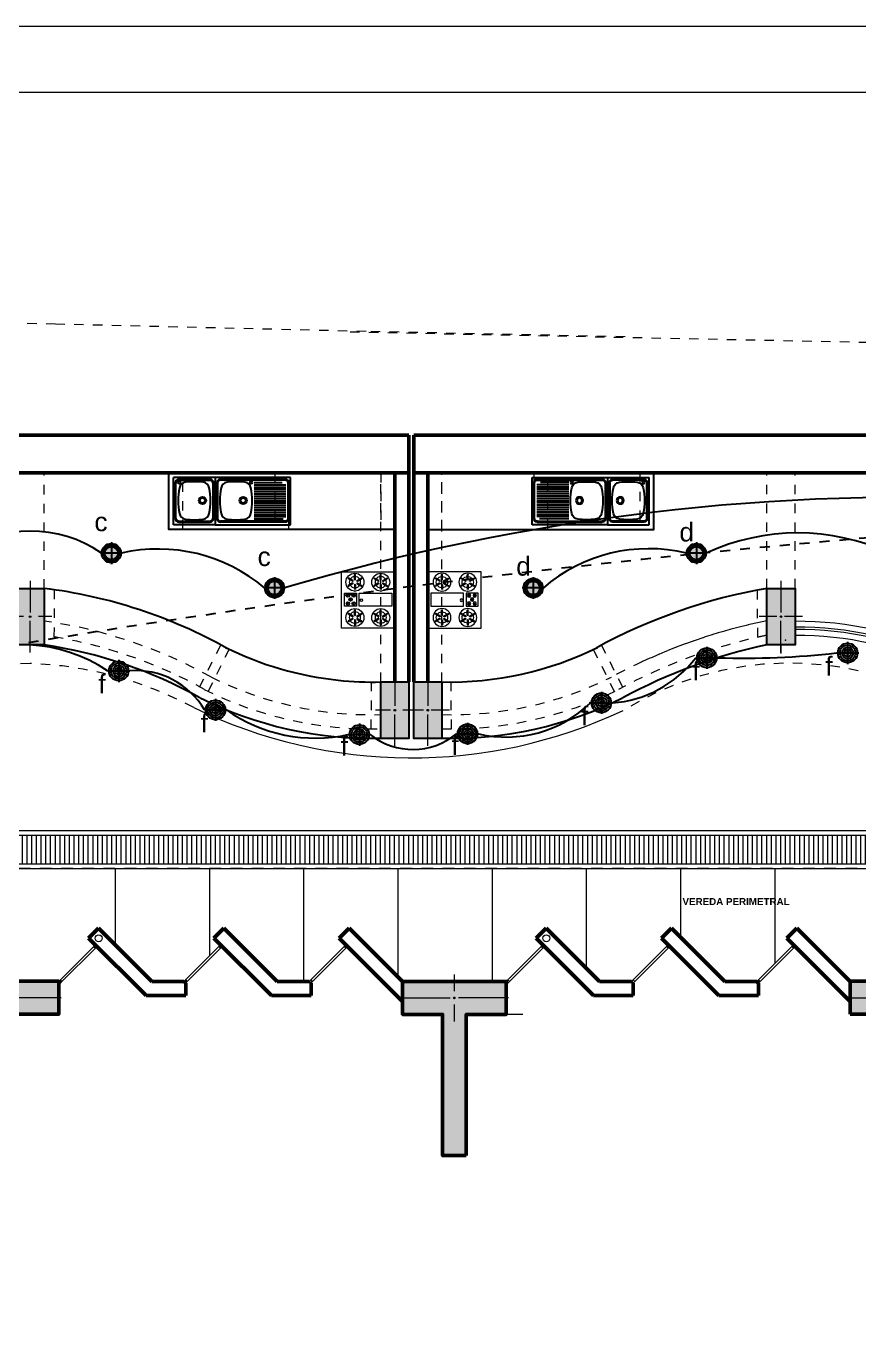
# Model space of a CAD drawing. Header units: millimetres. Extents: x 3632 to 7375, y 1973 to 4120.
# Drawn here: x 3646.38 to 3655.22, y 2040.09 to 2054.04 of the extents above; entities that cross this region are included whole.
import ezdxf
from ezdxf.lldxf.tags import DXFTag

# ---------------------------------------------------------------- set-up
doc = ezdxf.new("R2010")
doc.units = ezdxf.units.MM
for name, pattern in [('CONTINUA', [0]), ('Dashed', [0.211667, 0.105833, -0.105833]), ('DASHED2', [0.375, 0.25, -0.125]), ('HIDDEN2', [0.1875, 0.125, -0.0625])]:
    doc.linetypes.add(name, pattern=pattern)
for name, color, linetype, lineweight in [('0_Pluma_Nº__1', 8, 'Continuous', 9), ('COLUMNAS 50', 7, 'Continuous', 50), ('Equipamiento SR', 253, 'Continuous', 0), ('GRAFO 0 BLANCO', 7, 'Continuous', 0), ('GRAFO 4', 7, 'Continuous', 30), ('I.S. CANALETAS', 12, 'Continuous', 0), ('I.S.-CANALES EVACUACION', 190, 'Continuous', 5), ('letras sr', 7, 'Continuous', 5), ('Muros el', 7, 'Continuous', 50), ('Proyeccciones', 1, 'DASHED2', 13), ('proyecciones', 1, 'DASHED2', 5), ('Structural - Bearing_Pen_No__20', 1, 'Continuous', 0), ('TOMACORRIENTE', 5, 'HIDDEN2', 30), ('Vanos', 140, 'Continuous', 5), ('veredas exteriores', 4, 'Continuous', 0)]:
    doc.layers.add(name, color=color, linetype=linetype, lineweight=lineweight)
doc.layers.add('ALUMBRADO', color=1, linetype='Continuous')
doc.layers.add('RED DE HUMO', color=32, linetype='ACI')
doc.layers.add('Mobiliario', color=7, linetype='Continuous', lineweight=0, true_color=0x7f7f7f)
doc.styles.get("Standard").update_dxf_attribs({"font": 'arial.ttf'})
doc.styles.add('TURBO_BASS', font='swisseb.ttf')
tags = doc.linetypes.add('ACI', pattern='A,0.5,-0.2,["ACI",Standard,S=0.1,R=0,X=-0.1,Y=-0.05],-0.25', length=0.95).pattern_tags.tags
tags[6] = DXFTag(74, 10)

# ---------------------------------------------------------------- blocks, each defined once
blk = doc.blocks.new('Columna 1.10 x0.30')
at = {"true_color": 0xc7c8ca}
h = blk.add_hatch(color=9, dxfattribs=at)
h.dxf.hatch_style = 1
h.paths.add_polyline_path([(-234.849, 113.807), (-235.949, 113.807), (-235.949, 113.457), (-234.849, 113.457)])
h.paths.add_polyline_path([(-235.391, 113.632, -1), (-235.408, 113.632, -1)], flags=16)
at = {"layer": 'COLUMNAS 50', "color": 1, "linetype": 'Continuous', "lineweight": 5}
for p, q in [((-235.399, 113.873), (-235.399, 113.693)), ((-235.974, 113.632), (-235.444, 113.632)), ((-235.399, 113.562), (-235.399, 113.382)), ((-234.824, 113.632), (-235.354, 113.632))]:
    blk.add_line(p, q, dxfattribs=at)
at = {"layer": 'COLUMNAS 50', "linetype": 'Continuous'}
blk.add_lwpolyline([(-235.949, 113.457), (-234.849, 113.457), (-234.849, 113.807), (-235.949, 113.807)], close=True, dxfattribs=at)
at = {"layer": 'COLUMNAS 50', "color": 1, "linetype": 'Continuous', "lineweight": 5}
blk.add_circle((-235.399, 113.632), 0.00871, dxfattribs=at)
blk.add_point((-235.399, 113.632), dxfattribs=at)
blk = doc.blocks.new('bLOQUE D')
at = {"true_color": 0xc7c8ca}
h = blk.add_hatch(color=9, dxfattribs=at)
h.dxf.hatch_style = 1
h.paths.add_polyline_path([(3204.203, 2082.699), (3203.903, 2082.699), (3203.903, 2082.099), (3204.203, 2082.099)])
edge = h.paths.add_edge_path(flags=16)
edge.add_arc((3204.053, 2082.399), 0.00871, 0, 360)
blk.add_lwpolyline([(3203.903, 2082.699), (3204.203, 2082.699), (3204.203, 2082.099), (3203.903, 2082.099)], close=True)
at = {"layer": 'COLUMNAS 50', "color": 1, "linetype": 'Continuous', "lineweight": 5}
for p, q in [((3204.053, 2082.779), (3204.053, 2082.444)), ((3203.983, 2082.399), (3203.848, 2082.399)), ((3204.283, 2082.399), (3204.14, 2082.399)), ((3204.053, 2082.019), (3204.053, 2082.354))]:
    blk.add_line(p, q, dxfattribs=at)
blk.add_circle((3204.053, 2082.399), 0.00871, dxfattribs=at)
blk = doc.blocks.new('Estufa-p02')
for p, q in [((-0.45, 0.199), (-0.494, 0.225)), ((-0.45, 0.181), (-0.494, 0.155)), ((-0.445, 0.208), (-0.489, 0.234)), ((-0.445, 0.172), (-0.489, 0.146)), ((-0.429, 0.217), (-0.429, 0.268)), ((-0.429, 0.163), (-0.429, 0.111)), ((-0.419, 0.217), (-0.419, 0.268)), ((-0.419, 0.163), (-0.419, 0.111)), ((-0.403, 0.208), (-0.358, 0.234)), ((-0.403, 0.172), (-0.358, 0.146)), ((-0.398, 0.199), (-0.353, 0.225)), ((-0.398, 0.181), (-0.353, 0.155)), ((-0.176, 0.199), (-0.221, 0.225)), ((-0.176, 0.181), (-0.221, 0.155)), ((-0.171, 0.208), (-0.216, 0.234)), ((-0.171, 0.172), (-0.216, 0.146)), ((-0.155, 0.217), (-0.155, 0.268)), ((-0.155, 0.163), (-0.155, 0.111)), ((-0.145, 0.217), (-0.145, 0.268)), ((-0.145, 0.163), (-0.145, 0.111)), ((-0.129, 0.208), (-0.085, 0.234)), ((-0.129, 0.172), (-0.085, 0.146)), ((-0.124, 0.199), (-0.08, 0.225)), ((-0.124, 0.181), (-0.08, 0.155)), ((-0.489, 0.064), (-0.514, 0.041)), ((-0.502, 0.029), (-0.489, 0.062)), ((-0.46, 0.022), (-0.485, -0.002)), ((-0.473, -0.011), (-0.46, 0.022)), ((-0.427, 0.062), (-0.453, 0.038)), ((-0.44, 0.029), (-0.427, 0.062)), ((-0.489, -0.025), (-0.515, -0.049)), ((-0.502, -0.054), (-0.489, -0.021)), ((-0.428, -0.021), (-0.453, -0.045)), ((-0.441, -0.054), (-0.428, -0.021)), ((-0.429, -0.159), (-0.429, -0.108)), ((-0.419, -0.159), (-0.419, -0.108)), ((-0.155, -0.159), (-0.155, -0.108)), ((-0.145, -0.159), (-0.145, -0.108)), ((-0.45, -0.177), (-0.494, -0.151)), ((-0.45, -0.195), (-0.494, -0.221)), ((-0.445, -0.168), (-0.489, -0.142)), ((-0.445, -0.204), (-0.489, -0.23)), ((-0.429, -0.213), (-0.429, -0.265)), ((-0.419, -0.213), (-0.419, -0.265)), ((-0.403, -0.168), (-0.358, -0.142)), ((-0.403, -0.204), (-0.358, -0.23)), ((-0.398, -0.177), (-0.353, -0.151)), ((-0.398, -0.195), (-0.353, -0.221)), ((-0.176, -0.177), (-0.221, -0.151)), ((-0.176, -0.195), (-0.221, -0.221)), ((-0.171, -0.168), (-0.216, -0.142)), ((-0.171, -0.204), (-0.216, -0.23)), ((-0.155, -0.213), (-0.155, -0.265)), ((-0.145, -0.213), (-0.145, -0.265)), ((-0.129, -0.168), (-0.085, -0.142)), ((-0.129, -0.204), (-0.085, -0.23)), ((-0.124, -0.177), (-0.08, -0.151)), ((-0.124, -0.195), (-0.08, -0.221))]:
    blk.add_line(p, q)
for points in [[(-0.565, 0.3), (0, 0.3), (0, -0.3), (-0.565, -0.3)], [(-0.535, 0.074), (-0.406, 0.074), (-0.406, -0.066), (-0.535, -0.066)], [(-0.379, 0.074), (-0.031, 0.074), (-0.031, -0.066), (-0.379, -0.066)]]:
    blk.add_lwpolyline(points, close=True)
for centre, radius in [((-0.424, 0.19), 0.095), ((-0.15, 0.19), 0.095), ((-0.498, 0.047), 0.018), ((-0.47, 0.007), 0.018), ((-0.437, 0.047), 0.018), ((-0.355, -0.001), 0.0133), ((-0.424, -0.186), 0.095), ((-0.498, -0.037), 0.018), ((-0.437, -0.037), 0.018), ((-0.15, -0.186), 0.095)]:
    blk.add_circle(centre, radius)
for centre, radius, start, end in [((-0.492, 0.229), 0.005, 60, 240), ((-0.492, 0.151), 0.005, 120, 300), ((-0.424, 0.19), 0.06, 153.8226, 206.1774), ((-0.424, 0.19), 0.06, 93.8226, 146.1774), ((-0.424, 0.19), 0.06, 213.8226, 266.1774), ((-0.447, 0.203), 0.005, 240, 60), ((-0.447, 0.176), 0.005, 300, 120), ((-0.424, 0.268), 0.005, 360, 180), ((-0.424, 0.217), 0.005, 180, 0), ((-0.424, 0.163), 0.005, 0, 180), ((-0.424, 0.19), 0.06, 33.8226, 86.1774), ((-0.424, 0.19), 0.06, 273.8226, 326.1774), ((-0.4, 0.203), 0.005, 120, 300), ((-0.4, 0.176), 0.005, 60, 240), ((-0.424, 0.19), 0.06, 333.8226, 26.1774), ((-0.356, 0.229), 0.005, 300, 120), ((-0.356, 0.151), 0.005, 240, 60), ((-0.218, 0.229), 0.005, 60, 240), ((-0.218, 0.151), 0.005, 120, 300), ((-0.15, 0.19), 0.06, 153.8226, 206.1774), ((-0.15, 0.19), 0.06, 93.8226, 146.1774), ((-0.15, 0.19), 0.06, 213.8226, 266.1774), ((-0.173, 0.203), 0.005, 240, 60), ((-0.173, 0.176), 0.005, 300, 120), ((-0.15, 0.268), 0.005, 360, 180), ((-0.15, 0.217), 0.005, 180, 0), ((-0.15, 0.163), 0.005, 0, 180), ((-0.15, 0.19), 0.06, 33.8226, 86.1774), ((-0.15, 0.19), 0.06, 273.8226, 326.1774), ((-0.127, 0.203), 0.005, 120, 300), ((-0.127, 0.176), 0.005, 60, 240), ((-0.15, 0.19), 0.06, 333.8226, 26.1774), ((-0.082, 0.229), 0.005, 300, 120), ((-0.082, 0.151), 0.005, 240, 60), ((-0.424, 0.096), 0.005, 180, 360), ((-0.15, 0.096), 0.005, 180, 360), ((-0.424, -0.186), 0.06, 93.8226, 146.1774), ((-0.424, -0.108), 0.005, 360, 180), ((-0.424, -0.186), 0.06, 33.8226, 86.1774), ((-0.15, -0.186), 0.06, 93.8226, 146.1774), ((-0.15, -0.108), 0.005, 360, 180), ((-0.15, -0.186), 0.06, 33.8226, 86.1774), ((-0.492, -0.147), 0.005, 60, 240), ((-0.492, -0.225), 0.005, 120, 300), ((-0.424, -0.186), 0.06, 153.8226, 206.1774), ((-0.424, -0.186), 0.06, 213.8226, 266.1774), ((-0.447, -0.173), 0.005, 240, 60), ((-0.447, -0.2), 0.005, 300, 120), ((-0.424, -0.159), 0.005, 180, 0), ((-0.424, -0.213), 0.005, 0, 180), ((-0.424, -0.265), 0.005, 180, 360), ((-0.424, -0.186), 0.06, 273.8226, 326.1774), ((-0.4, -0.173), 0.005, 120, 300), ((-0.4, -0.2), 0.005, 60, 240), ((-0.424, -0.186), 0.06, 333.8226, 26.1774), ((-0.356, -0.147), 0.005, 300, 120), ((-0.356, -0.225), 0.005, 240, 60), ((-0.218, -0.147), 0.005, 60, 240), ((-0.218, -0.225), 0.005, 120, 300), ((-0.15, -0.186), 0.06, 153.8226, 206.1774), ((-0.15, -0.186), 0.06, 213.8226, 266.1774), ((-0.173, -0.173), 0.005, 240, 60), ((-0.173, -0.2), 0.005, 300, 120), ((-0.15, -0.159), 0.005, 180, 0), ((-0.15, -0.213), 0.005, 0, 180), ((-0.15, -0.265), 0.005, 180, 360), ((-0.15, -0.186), 0.06, 273.8226, 326.1774), ((-0.127, -0.173), 0.005, 120, 300), ((-0.127, -0.2), 0.005, 60, 240), ((-0.15, -0.186), 0.06, 333.8226, 26.1774), ((-0.082, -0.147), 0.005, 300, 120), ((-0.082, -0.225), 0.005, 240, 60)]:
    blk.add_arc(centre, radius, start, end)
blk = doc.blocks.new('vf')
for p, q in [((0.4, 0.462), (-0.841, 0.462)), ((-0.841, -0.038), (-0.841, 0.462)), ((-0.786, 0.444), (-0.455, 0.444)), ((-0.786, 0.434), (-0.455, 0.434)), ((-0.4, 0.462), (-0.4, -0.038)), ((-0.4, 0.462), (-0.4, -0.038)), ((0.345, 0.444), (-0.345, 0.444)), ((0.345, 0.434), (-0.345, 0.434)), ((0.4, -0.038), (0.4, 0.462)), ((-0.826, 0.03), (-0.826, 0.404)), ((-0.816, 0.03), (-0.816, 0.404)), ((-0.425, 0.404), (-0.425, 0.03)), ((-0.415, 0.404), (-0.415, 0.03)), ((-0.385, 0.404), (-0.385, 0.03)), ((-0.375, 0.404), (-0.375, 0.03)), ((0.012, 0.41), (0.31, 0.41)), ((0.012, 0.386), (0.35, 0.386)), ((0.012, 0.362), (0.35, 0.362)), ((0.012, 0.338), (0.35, 0.338)), ((0.012, 0.313), (0.35, 0.313)), ((0.012, 0.289), (0.35, 0.289)), ((0.375, 0.03), (0.375, 0.404)), ((0.385, 0.03), (0.385, 0.404)), ((0.012, 0.265), (0.35, 0.265)), ((0.012, 0.241), (0.35, 0.241)), ((0.012, 0.217), (0.35, 0.217)), ((0.012, 0.193), (0.35, 0.193)), ((0.012, 0.169), (0.35, 0.169)), ((0.012, 0.145), (0.35, 0.145)), ((-0.786, 0), (-0.455, 0)), ((0.345, 0), (-0.345, 0)), ((0.012, 0.121), (0.35, 0.121)), ((0.012, 0.096), (0.35, 0.096)), ((0.012, 0.072), (0.35, 0.072)), ((0.012, 0.048), (0.35, 0.048)), ((0.012, 0.024), (0.322, 0.024)), ((-0.4, -0.038), (-0.841, -0.038)), ((-0.786, -0.01), (-0.455, -0.01)), ((-0.4, -0.038), (0.4, -0.038)), ((0.345, -0.01), (-0.345, -0.01))]:
    blk.add_line(p, q)
for centre, radius in [((-0.78, 0.411), 0.0141), ((-0.02, 0.411), 0.0141), ((-0.535, 0.219), 0.038), ((-0.535, 0.219), 0.0275), ((-0.103, 0.219), 0.038), ((-0.103, 0.219), 0.0275)]:
    blk.add_circle(centre, radius)
for centre, radius, start, end in [((-0.786, 0.404), 0.04, 90, 180), ((-0.786, 0.404), 0.03, 90, 180), ((-0.621, -0.331), 0.75, 90, 97.23), ((-0.621, -0.331), 0.75, 82.77, 90), ((-0.455, 0.404), 0.04, 0, 90), ((-0.455, 0.404), 0.03, 0, 90), ((-0.345, 0.404), 0.04, 90, 180), ((-0.345, 0.404), 0.03, 90, 180), ((-0.179, -0.331), 0.75, 90, 97.23), ((-0.179, -0.331), 0.75, 82.77, 90), ((0.345, 0.404), 0.04, 360, 90), ((0.345, 0.404), 0.03, 360, 90), ((-0.042, 0.217), 0.75, 169.6188, 180), ((-0.706, 0.339), 0.075, 97.23, 169.6188), ((-0.536, 0.339), 0.075, 10.3812, 82.77), ((-1.2, 0.217), 0.75, 0, 10.3812), ((0.4, 0.217), 0.75, 169.6188, 180), ((-0.264, 0.339), 0.075, 97.23, 169.6188), ((-0.094, 0.339), 0.075, 10.3812, 82.77), ((-0.758, 0.217), 0.75, 360, 10.3812), ((-0.042, 0.217), 0.75, 180, 190.3812), ((-1.2, 0.217), 0.75, 349.6188, 0), ((0.4, 0.217), 0.75, 180, 190.3812), ((-0.758, 0.217), 0.75, 349.6188, 360), ((-0.786, 0.03), 0.04, 180, 270), ((-0.786, 0.03), 0.03, 180, 270), ((-0.706, 0.095), 0.075, 190.3812, 262.77), ((-0.621, 0.765), 0.75, 262.77, 270), ((-0.621, 0.765), 0.75, 270, 277.23), ((-0.536, 0.095), 0.075, 277.23, 349.6188), ((-0.455, 0.03), 0.04, 270, 0), ((-0.455, 0.03), 0.03, 270, 0), ((-0.345, 0.03), 0.04, 180, 270), ((-0.345, 0.03), 0.03, 180, 270), ((-0.264, 0.095), 0.075, 190.3812, 262.77), ((-0.179, 0.765), 0.75, 262.77, 270), ((-0.179, 0.765), 0.75, 270, 277.23), ((-0.094, 0.095), 0.075, 277.23, 349.6188), ((0.345, 0.03), 0.04, 270, 360), ((0.345, 0.03), 0.03, 270, 360)]:
    blk.add_arc(centre, radius, start, end)
blk = doc.blocks.new('LED SUM')
at = {"layer": 'ALUMBRADO', "color": 44}
for p, q in [((-0.138, 0), (0.138, 0)), ((0, 0.138), (0, -0.138))]:
    blk.add_line(p, q, dxfattribs=at)
for radius in [0.122, 0.096, 0.0698, 0.0436, 0.0175]:
    blk.add_circle((0, 0), radius, dxfattribs=at)
blk = doc.blocks.new('LED PASILLO')
at = {"layer": 'ALUMBRADO'}
h = blk.add_hatch(color=202, dxfattribs=at)
h.dxf.hatch_style = 1
edge = h.paths.add_edge_path()
edge.add_line((0, 0.138), (0, -0.138))
edge.add_line((-0.138, 0), (0.138, 0))
edge = h.paths.add_edge_path()
edge.add_line((0, 0), (0, 0.085))
edge.add_arc((0, 0), 0.0845, 90, 180)
edge.add_line((-0.085, 0), (0, 0))
edge = h.paths.add_edge_path()
edge.add_line((0.085, 0), (0, 0))
edge.add_line((0, 0), (0, -0.085))
edge.add_arc((0, 0), 0.0845, 270, 360)
at = {"layer": 'ALUMBRADO', "color": 202}
for points in [[(-0.138, 0), (0.138, 0)], [(0, 0.138), (0, -0.138)]]:
    blk.add_lwpolyline(points, dxfattribs=at)
for radius in [0.122, 0.103, 0.0845]:
    blk.add_circle((0, 0), radius, dxfattribs=at)

msp = doc.modelspace()

# ---------------------------------------------------------------- hatches: boundary and pattern name
at = {"layer": 'GRAFO 0 BLANCO', "true_color": 0xc7c8ca}
h = msp.add_hatch(color=9, dxfattribs=at)
h.dxf.hatch_style = 1
h.paths.add_polyline_path([(3651.475, 2043.543), (3651.475, 2043.893), (3650.375, 2043.893), (3650.375, 2043.543), (3650.8, 2043.543), (3650.8, 2042.043), (3651.05, 2042.043), (3651.05, 2043.543)])
at = {"layer": 'I.S.-CANALES EVACUACION', "lineweight": 5, "true_color": 0x636466}
h = msp.add_hatch(dxfattribs=at)
h.set_pattern_fill('_USER', color=251, scale=0.05, angle=90, style=0, pattern_type=0)
h.set_pattern_definition([(90, (3639.38958, 1807.54353), (-0.05, 2e-17), [])])
h.paths.add_polyline_path([(3667.15, 2045.143), (3667.15, 2045.443), (3635.325, 2045.443), (3635.325, 2045.143)])

# ---------------------------------------------------------------- linework, layer by layer
at = {"lineweight": 5}
msp.add_lwpolyline([(3631.814, 2054.036), (3673.864, 2054.036), (3673.864, 2024.336), (3631.814, 2024.336), (3631.814, 2054.036)], dxfattribs=at)
msp.add_lwpolyline([(3632.514, 2053.336), (3673.164, 2053.336), (3673.164, 2025.036), (3632.514, 2025.036)], close=True, dxfattribs=at)
for points in [[(3650.293, 2048.693), (3647.893, 2048.693), (3647.893, 2049.293)], [(3650.643, 2048.693), (3653.043, 2048.693), (3653.043, 2049.293)]]:
    msp.add_lwpolyline(points)
for centre, radius, start, end in [((3645.916, 2042.786), 5.321, 60.7729, 82.9148), ((3655.236, 2042.311), 5.841, 99.8059, 118.7206), ((3645.85, 2042.637), 4.884, 60.9377, 81.4986), ((3650.066, 2050.608), 3.536, 243.6062, 263.9394), ((3650.871, 2050.608), 3.536, 268.7402, 296.3929), ((3655.429, 2041.878), 5.714, 101.9947, 118.3657), ((3650.066, 2050.608), 3.536, 263.9394, 271.2424), ((3650.045, 2050.549), 4.074, 243.4827, 271.3737), ((3650.892, 2050.549), 4.074, 268.605, 296.5173)]:
    msp.add_arc(centre, radius, start, end)
at = {"layer": '0_Pluma_Nº__1', "linetype": 'ByBlock'}
msp.add_arc((3650.468, 2051.535), 5.268, 243.9904, 295.2713, dxfattribs=at)
at = {"layer": 'ALUMBRADO', "linetype": 'CONTINUA', "lineweight": 25}
for centre, radius, start, end in [((3655.789, 2025.502), 23.534, 87.0424, 106.4615), ((3646.422, 2047.338), 1.338, 55.5217, 124.4783), ((3654.57, 2046.33), 2.325, 65.2654, 114.7346), ((3647.781, 2046.735), 1.75, 49.74, 102.9421), ((3652.989, 2046.769), 1.719, 76.5444, 130.7734), ((3646.337, 2045.846), 1.622, 55.9692, 118.6149), ((3652.513, 2048.07), 1.223, 274.1493, 322.7695), ((3653.997, 2056.162), 8.836, 268.2119, 276.3987), ((3647.545, 2046.351), 0.842, 30.3035, 94.4951), ((3651.476, 2047.765), 1.277, 256.6641, 314.296), ((3649.451, 2048.123), 1.646, 234.9474, 282.1945), ((3650.485, 2047.086), 0.729, 231.6359, 309.327)]:
    msp.add_arc(centre, radius, start, end, dxfattribs=at)
at = {"layer": 'ALUMBRADO', "linetype": 'Dashed', "lineweight": 25}
msp.add_arc((3664.876, 1935.887), 113.121, 93.98463, 100.65205, dxfattribs=at)
at = {"layer": 'COLUMNAS 50', "color": 1, "linetype": 'Continuous', "lineweight": 5}
for p, q in [((3646.422, 2048.147), (3646.422, 2047.812)), ((3654.391, 2048.147), (3654.391, 2047.812)), ((3646.422, 2047.387), (3646.422, 2047.722)), ((3654.296, 2047.767), (3654.161, 2047.767)), ((3654.321, 2047.767), (3654.186, 2047.767)), ((3654.346, 2047.767), (3654.211, 2047.767)), ((3654.391, 2047.387), (3654.391, 2047.722)), ((3654.571, 2047.767), (3654.428, 2047.767)), ((3654.596, 2047.767), (3654.453, 2047.767)), ((3654.621, 2047.767), (3654.478, 2047.767)), ((3654.392, 2047.376), (3654.392, 2047.455)), ((3650.248, 2046.773), (3650.113, 2046.773)), ((3650.523, 2046.773), (3650.379, 2046.773)), ((3650.548, 2046.773), (3650.413, 2046.773)), ((3650.598, 2046.773), (3650.463, 2046.773)), ((3650.823, 2046.773), (3650.679, 2046.773)), ((3650.873, 2046.773), (3650.729, 2046.773))]:
    msp.add_line(p, q, dxfattribs=at)
at = {"layer": 'COLUMNAS 50', "linetype": 'Continuous'}
msp.add_lwpolyline([(3651.05, 2042.043), (3650.8, 2042.043), (3650.8, 2043.543), (3650.375, 2043.543), (3650.375, 2043.893), (3651.475, 2043.893), (3651.475, 2043.543), (3651.05, 2043.543)], close=True, dxfattribs=at)
at = {"layer": 'COLUMNAS 50', "color": 1, "linetype": 'Continuous', "lineweight": 5}
for centre in [(3646.422, 2047.767), (3654.391, 2047.767)]:
    msp.add_circle(centre, 0.00871, dxfattribs=at)
msp.add_point((3654.441, 2047.517), dxfattribs=at)
at = {"layer": 'GRAFO 4', "linetype": 'Continuous'}
for p, q in [((3649.385, 2043.893), (3649.403, 2043.876)), ((3652.805, 2043.893), (3652.823, 2043.876)), ((3654.135, 2043.893), (3654.153, 2043.876))]:
    msp.add_line(p, q, dxfattribs=at)
at = {"layer": 'I.S. CANALETAS'}
for centre in [(3647.15, 2044.351), (3651.9, 2044.351)]:
    msp.add_circle(centre, 0.0375, dxfattribs=at)
at = {"layer": 'I.S.-CANALES EVACUACION'}
for p, q in [((3667.2, 2045.493), (3634.875, 2045.493)), ((3667.15, 2045.443), (3634.925, 2045.443)), ((3635.375, 2045.143), (3667.15, 2045.143)), ((3635.375, 2045.093), (3667.2, 2045.093))]:
    msp.add_line(p, q, dxfattribs=at)
at = {"layer": 'Mobiliario', "lineweight": 0}
msp.add_line((3651.65, 2043.543), (3651.05, 2043.543), dxfattribs=at)
at = {"layer": 'Muros el', "ltscale": 0.05}
for p, q in [((3648.055, 2043.893), (3648.073, 2043.876)), ((3648.073, 2043.876), (3648.073, 2043.743)), ((3649.403, 2043.876), (3649.403, 2043.743)), ((3652.823, 2043.876), (3652.823, 2043.743)), ((3654.135, 2043.893), (3654.153, 2043.876)), ((3654.153, 2043.876), (3654.153, 2043.743)), ((3647.653, 2043.743), (3648.073, 2043.743)), ((3652.403, 2043.743), (3652.823, 2043.743))]:
    msp.add_line(p, q, dxfattribs=at)
for points in [[(3640.392, 2049.693), (3650.443, 2049.693)], [(3650.443, 2049.693), (3650.443, 2049.293)], [(3650.493, 2049.693), (3660.544, 2049.693)], [(3650.493, 2049.693), (3650.493, 2049.293)], [(3640.392, 2049.293), (3650.443, 2049.293)], [(3650.293, 2047.073), (3650.293, 2049.293), (3650.443, 2049.293), (3650.443, 2047.073)], [(3650.493, 2049.293), (3660.544, 2049.293)], [(3650.493, 2047.073), (3650.493, 2049.293), (3650.643, 2049.293), (3650.643, 2047.073)], [(3647.149, 2044.459), (3647.043, 2044.353)], [(3647.715, 2043.893), (3647.149, 2044.459)], [(3648.479, 2044.459), (3648.373, 2044.353)], [(3649.045, 2043.893), (3648.479, 2044.459)], [(3649.809, 2044.459), (3649.703, 2044.353)], [(3650.375, 2043.893), (3649.809, 2044.459)], [(3651.899, 2044.459), (3651.793, 2044.353)], [(3652.465, 2043.893), (3651.899, 2044.459)], [(3653.229, 2044.459), (3653.123, 2044.353)], [(3653.795, 2043.893), (3653.229, 2044.459)], [(3654.559, 2044.459), (3654.453, 2044.353)], [(3655.125, 2043.893), (3654.559, 2044.459)], [(3647.043, 2044.353), (3647.653, 2043.743)], [(3648.373, 2044.353), (3648.983, 2043.743)], [(3649.703, 2044.353), (3650.375, 2043.681)], [(3651.793, 2044.353), (3652.403, 2043.743)], [(3653.123, 2044.353), (3653.733, 2043.743)], [(3654.453, 2044.353), (3655.125, 2043.681)], [(3648.055, 2043.893), (3647.715, 2043.893)], [(3649.045, 2043.893), (3649.385, 2043.893)], [(3652.805, 2043.893), (3652.465, 2043.893)], [(3653.795, 2043.893), (3654.135, 2043.893)], [(3648.983, 2043.743), (3649.403, 2043.743)], [(3653.733, 2043.743), (3654.153, 2043.743)]]:
    msp.add_lwpolyline(points, dxfattribs=at)
at = {"layer": 'Proyeccciones', "linetype": 'DASHED2', "lineweight": 9, "ltscale": 0.4}
msp.add_line((3649.818, 2050.792), (3667.441, 2050.436), dxfattribs=at)
for points in [[(3646.692, 2050.873), (3643.443, 2050.951)], [(3649.988, 2050.795), (3646.692, 2050.873)], [(3652.737, 2050.738), (3649.988, 2050.795)], [(3646.572, 2048.065), (3646.572, 2049.293)], [(3650.143, 2047.073), (3650.143, 2049.293)], [(3650.443, 2047.073), (3650.443, 2049.293)], [(3650.493, 2047.072), (3650.493, 2049.293)], [(3650.793, 2047.072), (3650.793, 2049.293)], [(3654.241, 2048.067), (3654.241, 2049.293)], [(3654.541, 2048.067), (3654.541, 2049.293)]]:
    msp.add_lwpolyline(points, dxfattribs=at)
for points in [[(3647.893, 2048.693), (3648.043, 2048.693), (3648.043, 2049.293), (3647.893, 2049.293)], [(3649.018, 2048.693), (3649.168, 2048.693), (3649.168, 2049.293), (3649.018, 2049.293)], [(3650.143, 2048.693), (3650.293, 2048.693), (3650.293, 2049.293), (3650.143, 2049.293)], [(3650.643, 2048.694), (3650.793, 2048.694), (3650.793, 2049.294), (3650.643, 2049.294)], [(3651.768, 2048.694), (3651.918, 2048.694), (3651.918, 2049.294), (3651.768, 2049.294)], [(3652.893, 2048.693), (3653.043, 2048.693), (3653.043, 2049.293), (3652.893, 2049.293)]]:
    msp.add_lwpolyline(points, close=True, dxfattribs=at)
at = {"layer": 'Proyeccciones', "color": 242, "linetype": 'DASHED2', "lineweight": 9, "ltscale": 0.4, "true_color": 0xcd2027}
for points in [[(3646.575, 2047.567), (3646.577, 2048.066), (3646.677, 2048.053), (3646.675, 2047.552)], [(3654.141, 2047.547), (3654.241, 2047.569), (3654.241, 2048.066), (3654.139, 2048.049), (3654.141, 2047.547)], [(3648.221, 2047.018), (3648.445, 2047.466), (3648.534, 2047.422), (3648.311, 2046.974)], [(3652.711, 2047.017), (3652.488, 2047.463), (3652.399, 2047.419), (3652.622, 2046.972)], [(3650.043, 2046.575), (3650.044, 2047.072), (3650.143, 2047.073), (3650.143, 2046.576)], [(3650.893, 2046.575), (3650.891, 2047.072), (3650.793, 2047.073), (3650.793, 2046.576)]]:
    msp.add_lwpolyline(points, dxfattribs=at)
for centre, radius, start, end in [((3645.85, 2042.637), 5.134, 60.9764, 81.8738), ((3655.429, 2041.878), 5.964, 101.4849, 118.7982), ((3655.429, 2041.878), 5.964, 102.473, 115.6789), ((3645.85, 2042.637), 4.984, 60.9377, 81.4986), ((3655.429, 2041.878), 5.814, 101.7865, 118.3657), ((3650.045, 2050.549), 3.824, 243.5329, 271.4636), ((3650.892, 2050.549), 3.824, 268.5179, 296.4223), ((3650.045, 2050.549), 3.974, 243.4827, 271.4083), ((3650.892, 2050.549), 3.974, 268.5738, 296.5173)]:
    msp.add_arc(centre, radius, start, end, dxfattribs=at)
at = {"layer": 'Proyeccciones', "linetype": 'DASHED2', "lineweight": 9, "ltscale": 0.4}
for centre, radius, start, end in [((3646.482, 2043.798), 3.472, 91.0066, 120.8601), ((3646.279, 2043.293), 3.979, 61.8212, 87.9615), ((3654.484, 2043.91), 3.363, 60.4707, 121.6983)]:
    msp.add_arc(centre, radius, start, end, dxfattribs=at)
at = {"layer": 'proyecciones', "linetype": 'HIDDEN2'}
msp.add_lwpolyline([(3665.325, 2043.893), (3665.325, 2045.093), (3636.525, 2045.093), (3636.525, 2043.893)], dxfattribs=at)
at = {"layer": 'Structural - Bearing_Pen_No__20', "linetype": 'Continuous'}
for p, q in [((3650.925, 2043.788), (3650.925, 2043.968)), ((3650.35, 2043.718), (3650.88, 2043.718)), ((3650.925, 2043.468), (3650.925, 2043.648)), ((3651.5, 2043.718), (3650.97, 2043.718))]:
    msp.add_line(p, q, dxfattribs=at)
msp.add_circle((3650.925, 2043.718), 0.00871, dxfattribs=at)
msp.add_point((3650.925, 2043.718), dxfattribs=at)
at = {"layer": 'Vanos', "color": 7, "linetype": 'Continuous'}
for p, q in [((3646.725, 2043.893), (3647.114, 2044.282)), ((3646.76, 2043.893), (3647.114, 2044.247)), ((3647.114, 2044.282), (3647.096, 2044.264)), ((3647.096, 2044.264), (3647.114, 2044.247)), ((3647.114, 2044.282), (3647.131, 2044.264)), ((3647.114, 2044.247), (3647.131, 2044.264)), ((3648.055, 2043.893), (3648.444, 2044.282)), ((3648.09, 2043.893), (3648.444, 2044.247)), ((3648.444, 2044.282), (3648.426, 2044.264)), ((3648.426, 2044.264), (3648.444, 2044.247)), ((3648.444, 2044.282), (3648.461, 2044.264)), ((3648.444, 2044.247), (3648.461, 2044.264)), ((3649.385, 2043.893), (3649.774, 2044.282)), ((3649.42, 2043.893), (3649.774, 2044.247)), ((3649.774, 2044.282), (3649.756, 2044.264)), ((3649.756, 2044.264), (3649.774, 2044.247)), ((3649.774, 2044.282), (3649.792, 2044.264)), ((3649.774, 2044.247), (3649.792, 2044.264)), ((3651.475, 2043.893), (3651.864, 2044.282)), ((3651.51, 2043.893), (3651.864, 2044.247)), ((3651.864, 2044.282), (3651.846, 2044.264)), ((3651.846, 2044.264), (3651.864, 2044.247)), ((3651.864, 2044.282), (3651.881, 2044.264)), ((3651.864, 2044.247), (3651.881, 2044.264)), ((3652.805, 2043.893), (3653.194, 2044.282)), ((3652.84, 2043.893), (3653.194, 2044.247)), ((3653.194, 2044.282), (3653.176, 2044.264)), ((3653.176, 2044.264), (3653.194, 2044.247)), ((3653.194, 2044.282), (3653.212, 2044.264)), ((3653.194, 2044.247), (3653.212, 2044.264)), ((3654.135, 2043.893), (3654.524, 2044.282)), ((3654.17, 2043.893), (3654.524, 2044.247)), ((3654.524, 2044.282), (3654.506, 2044.264)), ((3654.506, 2044.264), (3654.524, 2044.247)), ((3654.524, 2044.282), (3654.542, 2044.264)), ((3654.524, 2044.247), (3654.542, 2044.264)), ((3646.76, 2043.893), (3646.743, 2043.911)), ((3648.09, 2043.893), (3648.073, 2043.911)), ((3649.42, 2043.893), (3649.403, 2043.911)), ((3651.51, 2043.893), (3651.493, 2043.911)), ((3652.84, 2043.893), (3652.823, 2043.911)), ((3654.17, 2043.893), (3654.153, 2043.911)), ((3646.743, 2043.876), (3646.725, 2043.893)), ((3646.743, 2043.876), (3646.76, 2043.893)), ((3648.073, 2043.876), (3648.09, 2043.893)), ((3649.403, 2043.876), (3649.42, 2043.893)), ((3651.492, 2043.875), (3651.474, 2043.893)), ((3651.493, 2043.876), (3651.51, 2043.893)), ((3652.823, 2043.876), (3652.84, 2043.893)), ((3654.153, 2043.876), (3654.17, 2043.893))]:
    msp.add_line(p, q, dxfattribs=at)
at = {"layer": 'Vanos'}
msp.add_lwpolyline([(3651.05, 2043.543), (3651.475, 2043.543)], dxfattribs=at)
at = {"layer": 'Vanos', "color": 7, "linetype": 'Continuous'}
for radius, start, end in [(3.682, 64.0422, 90.4697), (3.62, 64.0288, 90.4469), (3.532, 64.0092, 90.4697), (3.595, 64.0233, 90.4469)]:
    msp.add_arc((3654.57, 2044.035), radius, start, end, dxfattribs=at)
at = {"layer": 'veredas exteriores'}
for p, q in [((3647.325, 2045.094), (3647.325, 2044.283)), ((3648.325, 2045.094), (3648.325, 2044.163)), ((3649.325, 2045.094), (3649.325, 2043.893)), ((3650.325, 2045.094), (3650.325, 2043.943)), ((3651.325, 2045.094), (3651.325, 2043.893)), ((3652.325, 2045.094), (3652.325, 2044.033)), ((3653.325, 2045.094), (3653.325, 2044.363)), ((3654.325, 2045.094), (3654.325, 2044.083))]:
    msp.add_line(p, q, dxfattribs=at)

# ---------------------------------------------------------------- block references
for name, p in [('vf', (3648.786, 2048.781)), ('bLOQUE D', (442.369, -34.632)), ('bLOQUE D', (450.338, -34.632)), ('bLOQUE D', (446.24, -35.626)), ('bLOQUE D', (446.59, -35.626))]:
    msp.add_blockref(name, p)
at = {"xscale": -1}
msp.add_blockref('vf', (3652.15, 2048.781), dxfattribs=at)
at = {"layer": 'COLUMNAS 50'}
for p in [(3881.574, 1930.087), (3891.074, 1930.087)]:
    msp.add_blockref('Columna 1.10 x0.30', p, dxfattribs=at)
at = {"layer": 'Equipamiento SR'}
msp.add_blockref('Estufa-p02', (3650.293, 2047.943), dxfattribs=at)
at = {"layer": 'Equipamiento SR', "xscale": -1}
msp.add_blockref('Estufa-p02', (3650.643, 2047.943), dxfattribs=at)
at = {"layer": 'RED DE HUMO', "xscale": 0.8518439795816827, "yscale": 0.8518439795816827, "zscale": 0.8518439795816827}
for p in [(3653.604, 2047.33), (3655.099, 2047.381), (3647.362, 2047.19), (3652.485, 2046.851), (3648.389, 2046.776), (3649.916, 2046.514), (3651.064, 2046.522)]:
    msp.add_blockref('LED SUM', p, dxfattribs=at)
at = {"layer": 'TOMACORRIENTE', "xscale": 0.8365500000000002, "yscale": 0.8365500000000002, "zscale": 0.8365500000000002, "rotation": 270}
for p in [(3647.284, 2048.441), (3653.493, 2048.441), (3649.016, 2048.071), (3651.761, 2048.071)]:
    msp.add_blockref('LED PASILLO', p, dxfattribs=at)

# ---------------------------------------------------------------- texts
at = {"layer": 'ALUMBRADO', "color": 102, "lineweight": 25}
for s, p in [('c', (3647.104, 2048.674)), ('d', (3653.313, 2048.565)), ('c', (3648.836, 2048.304)), ('d', (3651.581, 2048.202)), ('f', (3653.449, 2047.09)), ('f', (3654.862, 2047.141)), ('f', (3647.147, 2046.952)), ('f', (3648.233, 2046.538)), ('f', (3652.27, 2046.613)), ('f', (3649.717, 2046.291)), ('f', (3650.894, 2046.299))]:
    msp.add_text(s, height=0.2, dxfattribs=at).set_placement(p)
at = {"layer": 'letras sr', "style": 'TURBO_BASS'}
msp.add_text('VEREDA PERIMETRAL', height=0.07436, rotation=0, dxfattribs=at).set_placement((3653.346, 2044.704))

doc.saveas('drawing.dxf')
